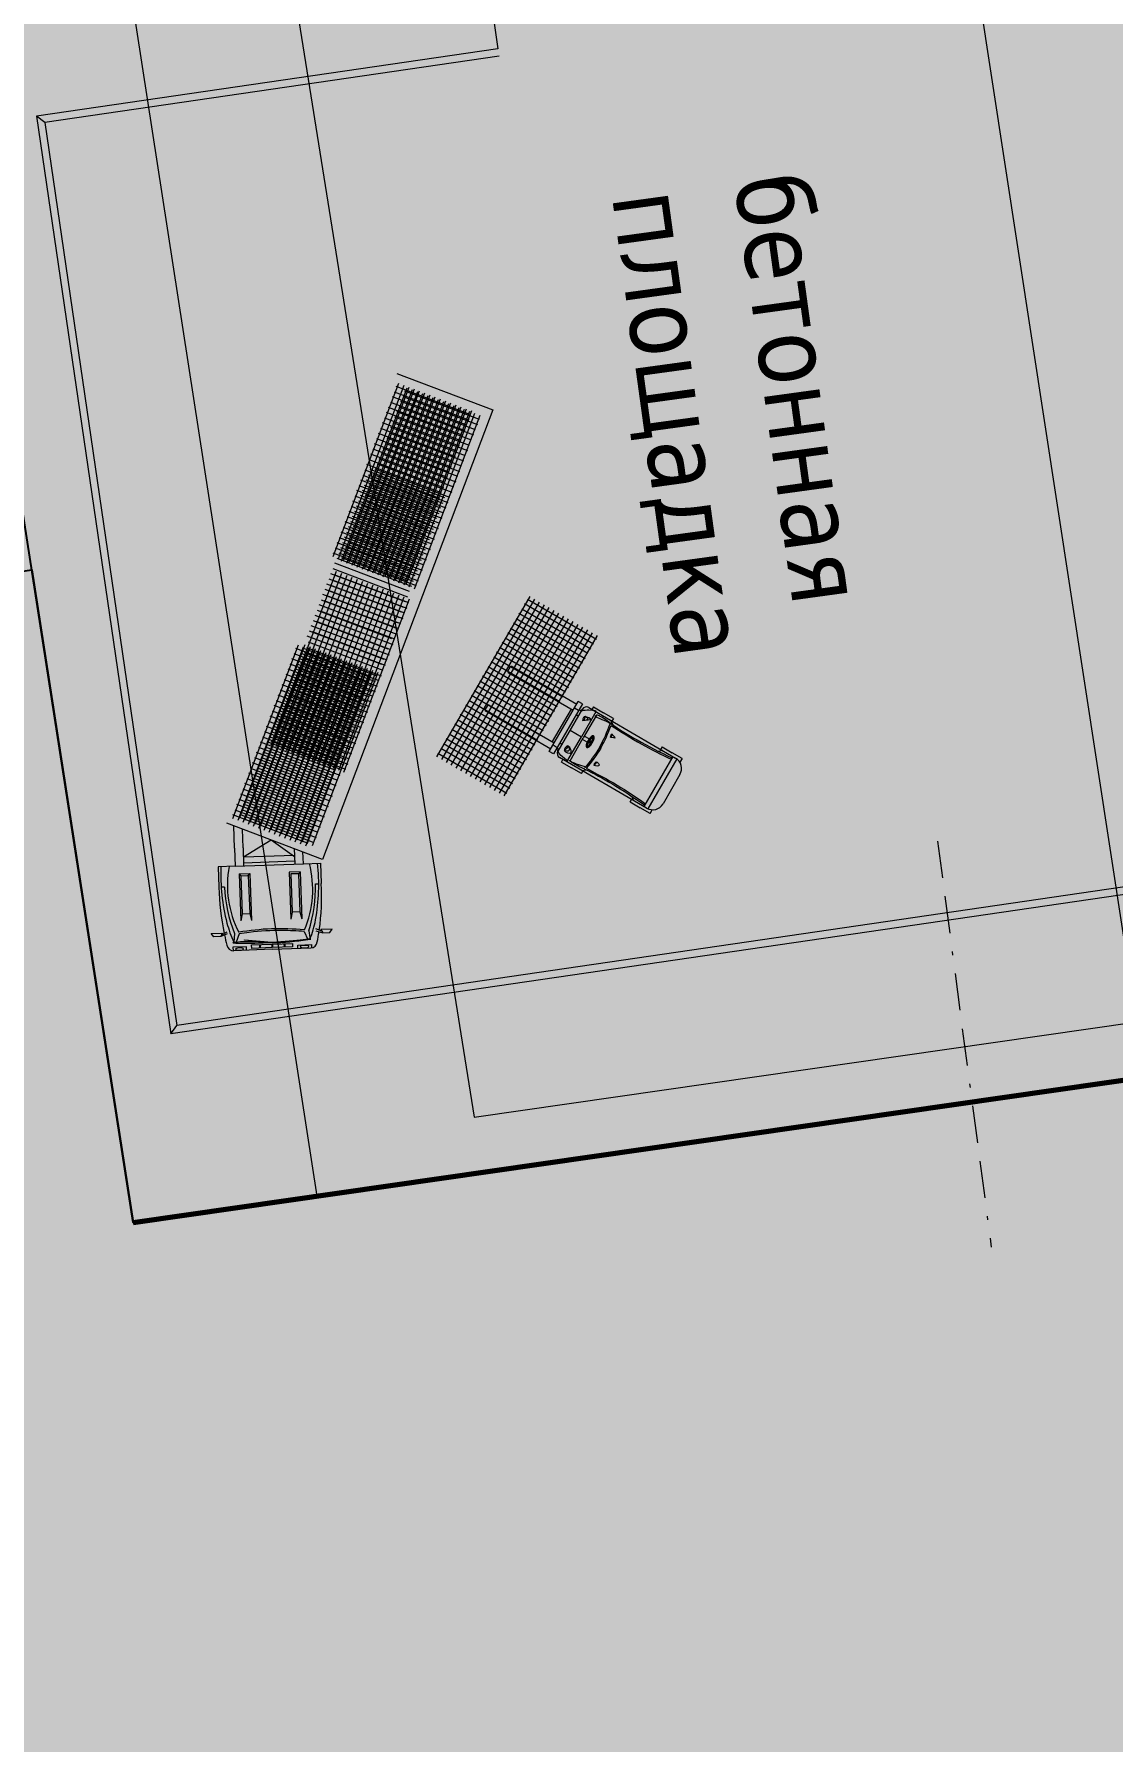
# Model space of a CAD drawing. Header units: metres. Extents: x 2 to 659295185, y -28 to 1124222152.
# Drawn here: x 656972.28 to 657001.36, y 1124534.75 to 1124580.78 of the extents above; entities that cross this region are included whole.
import ezdxf

# ---------------------------------------------------------------- set-up
doc = ezdxf.new("R2010")
doc.units = ezdxf.units.M
doc.header["$MEASUREMENT"] = 0
doc.linetypes.add('BORDERX2', pattern=[3.5, 1, -0.5, 1, -0.5, 0, -0.5])
doc.layers.add('area verde', color=76, linetype='CONTINUOUS', lineweight=13)
doc.layers.add('ZONIFICACION', color=7, linetype='CONTINUOUS', lineweight=30)
doc.layers.add('Fabrica malla electrosoldada', color=7, linetype='CONTINUOUS', lineweight=15, true_color=0x7fc867)
doc.layers.add('Parcelas', color=140, linetype='CONTINUOUS')
doc.styles.get("Standard").update_dxf_attribs({"font": 'tahoma.ttf'})
doc.linetypes.add('FENCELINE2', pattern='A,0.25,-0.1,[132,ltypeshp.shx,S=0.1,R=0,X=-0.1,Y=0],-0.1,1', length=1.45)

# ---------------------------------------------------------------- blocks, each defined once
blk = doc.blocks.new('etge')
at = {"layer": 'Fabrica malla electrosoldada', "lineweight": 13}
h = blk.add_hatch(color=0, dxfattribs=at)
h.paths.add_polyline_path([(147.327, 32.332), (147.278, 32.27), (146.79, 32.658), (146.839, 32.719), (147.083, 32.526)])
h.paths.add_polyline_path([(148.831, 31.036), (148.466, 31.327), (148.515, 31.388), (148.759, 31.194), (149.003, 31), (148.929, 30.908, 0.126155)])
h.paths.add_polyline_path([(147.447, 30.044), (147.495, 30.105), (147.861, 29.815, 0.126155), (148.008, 29.749), (147.935, 29.656), (147.691, 29.85)])
h.paths.add_polyline_path([(146.308, 31.049), (146.259, 30.988), (146.015, 31.182), (145.771, 31.375), (145.82, 31.437)])
h = blk.add_hatch(color=51, dxfattribs=at)
edge = h.paths.add_edge_path()
edge.add_ellipse((146.617, 31.805), major_axis=(-0.113, -0.142), ratio=0.362318, start_angle=-73.0917, end_angle=253.64)
edge.add_line((146.6, 31.885), (146.482, 31.978))
edge.add_line((146.482, 31.978), (146.877, 32.477))
edge.add_spline(control_points=[(146.877, 32.477), (146.945, 32.424), (147.061, 32.333), (147.166, 32.229), (147.209, 32.186)], knot_values=[0, 0, 0, 0, 0.197592, 0.339546, 0.339546, 0.339546, 0.339546], degree=3, periodic=0)
edge.add_spline(control_points=[(147.209, 32.186), (147.111, 32.013), (146.99, 31.806), (146.845, 31.619)], knot_values=[0.602238, 0.602238, 0.602238, 0.602238, 1.152244, 1.152244, 1.152244, 1.152244], degree=3, periodic=0)
edge.add_spline(control_points=[(146.845, 31.619), (146.695, 31.434), (146.521, 31.27), (146.374, 31.135)], knot_values=[0.602238, 0.602238, 0.602238, 0.602238, 1.152244, 1.152244, 1.152244, 1.152244], degree=3, periodic=0)
edge.add_spline(control_points=[(146.374, 31.135), (146.322, 31.168), (146.197, 31.246), (146.083, 31.339), (146.016, 31.393)], knot_values=[0, 0, 0, 0, 0.141954, 0.339546, 0.339546, 0.339546, 0.339546], degree=3, periodic=0)
edge.add_line((146.016, 31.393), (146.417, 31.897))
edge.add_line((146.417, 31.897), (146.535, 31.803))
edge = h.paths.add_edge_path()
edge.add_spline(control_points=[(148.403, 31.282), (148.223, 31.408), (148.046, 31.536), (147.678, 31.821), (147.487, 31.978), (147.284, 32.169)], knot_values=[0.051322, 0.051322, 0.051322, 0.051322, 0.558744, 0.558744, 1.128963, 1.128963, 1.128963, 1.128963], degree=3, periodic=0)
edge.add_line((147.284, 32.169), (147.253, 32.291))
edge.add_line((147.253, 32.291), (148.51, 31.291))
edge.add_line((148.51, 31.291), (148.403, 31.282))
edge = h.paths.add_edge_path()
edge.add_spline(control_points=[(146.408, 31.066), (146.64, 30.912), (146.836, 30.761), (147.196, 30.467), (147.361, 30.323), (147.525, 30.177)], knot_values=[0.051322, 0.051322, 0.051322, 0.051322, 0.621541, 0.621541, 1.128963, 1.128963, 1.128963, 1.128963], degree=3, periodic=0)
edge.add_line((147.525, 30.177), (147.54, 30.07))
edge.add_line((147.54, 30.07), (146.282, 31.069))
edge.add_line((146.282, 31.069), (146.408, 31.066))
h = blk.add_hatch(color=0, dxfattribs=at)
edge = h.paths.add_edge_path()
edge.add_ellipse((146.617, 31.805), major_axis=(-0.113, -0.142), ratio=0.362318, start_angle=0, end_angle=360, ccw=False)
edge = h.paths.add_edge_path(flags=16)
edge.add_ellipse((146.617, 31.801), major_axis=(-0.0794, -0.1), ratio=0.278336, start_angle=0, end_angle=360, ccw=False)
at = {"layer": 'Fabrica malla electrosoldada', "color": 7, "lineweight": 13}
for p, q in [((142.468, 32.001, -408.451), (145.578, 35.915, -408.451)), ((142.585, 31.907, -408.451), (145.695, 35.822, -408.451)), ((142.702, 31.814, -408.451), (145.813, 35.729, -408.451)), ((142.82, 31.721, -408.451), (145.93, 35.635, -408.451)), ((142.937, 31.627, -408.451), (146.048, 35.542, -408.451)), ((143.055, 31.534, -408.451), (146.165, 35.449, -408.451)), ((146.9, 34.163, -408.451), (145.216, 35.5, -408.451)), ((145.31, 35.618, -408.451), (146.993, 34.28, -408.451)), ((147.086, 34.398, -408.451), (145.403, 35.735, -408.451)), ((145.496, 35.853, -408.451), (147.18, 34.515, -408.451)), ((143.172, 31.441, -408.451), (146.283, 35.356, -408.451)), ((143.29, 31.347, -408.451), (146.4, 35.262, -408.451)), ((143.407, 31.254, -408.451), (146.518, 35.169, -408.451)), ((143.524, 31.161, -408.451), (146.635, 35.076, -408.451)), ((146.526, 33.693, -408.451), (144.843, 35.031, -408.451)), ((144.936, 35.148, -408.451), (146.62, 33.81, -408.451)), ((146.713, 33.928, -408.451), (145.03, 35.265, -408.451)), ((145.123, 35.383, -408.451), (146.806, 34.045, -408.451)), ((143.642, 31.068, -408.451), (146.752, 34.982, -408.451)), ((143.759, 30.974, -408.451), (146.87, 34.889, -408.451)), ((143.877, 30.881, -408.451), (146.987, 34.796, -408.451)), ((143.994, 30.788, -408.451), (147.105, 34.702, -408.451)), ((144.112, 30.694, -408.451), (147.222, 34.609, -408.451)), ((146.153, 33.223, -408.451), (144.47, 34.561, -408.451)), ((144.563, 34.678, -408.451), (146.246, 33.341, -408.451)), ((146.34, 33.458, -408.451), (144.656, 34.796, -408.451)), ((144.75, 34.913, -408.451), (146.433, 33.576, -408.451)), ((145.78, 32.754, -408.451), (144.096, 34.091, -408.451)), ((144.19, 34.208, -408.451), (145.873, 32.871, -408.451)), ((145.966, 32.988, -408.451), (144.283, 34.326, -408.451)), ((144.376, 34.443, -408.451), (146.06, 33.106, -408.451)), ((143.723, 33.621, -408.451), (145.407, 32.284, -408.451)), ((145.5, 32.401, -408.451), (143.817, 33.739, -408.451)), ((143.91, 33.856, -408.451), (145.593, 32.519, -408.451)), ((145.687, 32.636, -408.451), (144.003, 33.974, -408.451)), ((143.35, 33.152, -408.451), (145.033, 31.814, -408.451)), ((145.127, 31.931, -408.451), (143.443, 33.269, -408.451)), ((143.537, 33.386, -408.451), (145.22, 32.049, -408.451)), ((145.313, 32.166, -408.451), (143.63, 33.504, -408.451)), ((144.753, 31.462, -408.451), (143.07, 32.799, -408.451)), ((143.163, 32.917, -408.451), (144.847, 31.579, -408.451)), ((144.94, 31.697, -408.451), (143.257, 33.034, -408.451)), ((142.697, 32.329, -408.451), (144.38, 30.992, -408.451)), ((144.473, 31.109, -408.451), (142.79, 32.447, -408.451)), ((142.883, 32.564, -408.451), (144.567, 31.227, -408.451)), ((142.977, 32.682, -408.451), (144.66, 31.344, -408.451)), ((142.51, 32.095, -408.451), (144.193, 30.757, -408.451)), ((144.287, 30.874, -408.451), (142.603, 32.212, -408.451))]:
    blk.add_line(p, q, dxfattribs=at)
at = {"layer": 'Fabrica malla electrosoldada', "color": 0, "lineweight": 13}
for p, q in [((144.695, 34.007, -408.451), (144.776, 34.109, -408.451)), ((144.831, 34.115, -408.451), (146.407, 32.863, -408.451)), ((144.699, 33.971, -408.451), (146.286, 32.71, -408.451)), ((143.943, 33.061, -408.451), (144.032, 33.173, -408.451)), ((144.069, 33.177, -408.451), (145.655, 31.916, -408.451)), ((145.534, 31.764, -408.451), (143.947, 33.024, -408.451)), ((145.485, 31.703, -408.451), (146.456, 32.924, -408.451)), ((146.557, 32.843, -408.451), (145.587, 31.622, -408.451)), ((146.234, 32.752, -408.451), (145.603, 31.958, -408.451)), ((146.527, 32.701, -408.451), (145.719, 31.683, -408.451)), ((146.428, 32.68, -408.451), (146.326, 32.761, -408.451)), ((146.447, 32.704, -408.451), (146.498, 32.664, -408.451)), ((146.557, 32.843, -408.451), (146.456, 32.924, -408.451)), ((146.71, 32.722, -408.451), (148.831, 31.036, -408.451)), ((146.839, 32.719, -408.451), (146.79, 32.658, -408.451)), ((146.839, 32.719, -408.451), (147.083, 32.526, -408.451)), ((146.398, 32.538, -408.451), (146.347, 32.578, -408.451)), ((146.887, 32.581, -408.451), (146.402, 31.97, -408.451)), ((146.889, 32.491, -408.451), (146.447, 31.935, -408.451)), ((147.327, 32.332, -408.451), (147.083, 32.526, -408.451)), ((147.253, 32.291, -408.451), (147.284, 32.169, -408.451)), ((147.327, 32.332, -408.451), (147.278, 32.27, -408.451)), ((145.615, 31.865, -408.451), (145.716, 31.784, -408.451)), ((145.848, 31.846, -408.451), (145.797, 31.886, -408.451)), ((145.917, 31.36, -408.451), (146.402, 31.97, -408.451)), ((146.005, 31.378, -408.451), (146.447, 31.935, -408.451)), ((146.123, 32.192, -408.451), (146.402, 31.97, -408.451)), ((146.535, 31.803, -408.451), (146.417, 31.897, -408.451)), ((146.6, 31.885, -408.451), (146.482, 31.978, -408.451)), ((146.609, 31.798, -408.451), (146.583, 31.716, -408.451)), ((146.609, 31.798, -408.451), (146.585, 31.818, -408.451)), ((146.618, 31.808, -408.451), (146.593, 31.828, -408.451)), ((146.622, 31.795, -408.451), (146.601, 31.732, -408.451)), ((146.618, 31.808, -408.451), (146.678, 31.827, -408.451)), ((146.622, 31.795, -408.451), (146.667, 31.81, -408.451)), ((145.587, 31.622, -408.451), (145.485, 31.703, -408.451)), ((145.75, 31.722, -408.451), (145.699, 31.763, -408.451)), ((147.861, 29.815, -408.451), (145.74, 31.5, -408.451)), ((145.771, 31.375, -408.451), (145.82, 31.437, -408.451)), ((145.771, 31.375, -408.451), (146.015, 31.182, -408.451)), ((148.515, 31.388, -408.451), (148.466, 31.327, -408.451)), ((148.515, 31.388, -408.451), (148.759, 31.194, -408.451)), ((146.259, 30.988, -408.451), (146.015, 31.182, -408.451)), ((146.259, 30.988, -408.451), (146.308, 31.049, -408.451)), ((146.282, 31.069, -408.451), (146.408, 31.066, -408.451)), ((148.762, 31.091, -408.451), (147.792, 29.87, -408.451)), ((148.862, 31.012, -408.451), (147.891, 29.791, -408.451)), ((148.51, 31.291, -408.451), (148.403, 31.282, -408.451)), ((149.003, 31, -408.451), (148.759, 31.194, -408.451)), ((149.003, 31, -408.451), (148.929, 30.908, -408.451)), ((148.884, 30.58, -408.451), (148.318, 29.867, -408.451)), ((147.447, 30.044, -408.451), (147.495, 30.105, -408.451)), ((147.447, 30.044, -408.451), (147.691, 29.85, -408.451)), ((147.54, 30.07, -408.451), (147.525, 30.177, -408.451)), ((147.935, 29.656, -408.451), (147.691, 29.85, -408.451)), ((147.935, 29.656, -408.451), (148.008, 29.749, -408.451))]:
    blk.add_line(p, q, dxfattribs=at)
for centre, radius, start, end in [((144.807, 34.085, -408.451), 0.039, 51.5307, 141.5307), ((144.716, 33.991, -408.451), 0.026, 141.5307, 231.5307), ((144.052, 33.156, -408.451), 0.026, 51.5307, 141.5307), ((143.963, 33.044, -408.451), 0.026, 141.5307, 231.5307), ((146.629, 32.62, -408.451), 0.13, 51.5307, 141.5307), ((145.821, 31.602, -408.451), 0.13, 141.5307, 231.5307), ((148.629, 30.782, -408.451), 0.325, 321.5307, 51.5307), ((148.063, 30.069, -408.451), 0.325, 231.5307, 321.5307)]:
    blk.add_arc(centre, radius, start, end, dxfattribs=at)
at = {"layer": 'Fabrica malla electrosoldada', "color": 0, "lineweight": 13, "extrusion": (0, 0, -1)}
for centre, major_axis, ratio in [((146.617, 31.805, -408.451), (-0.113, -0.142), 0.362318), ((146.617, 31.801, -408.451), (-0.0794, -0.1), 0.278336)]:
    blk.add_ellipse(centre, major_axis=major_axis, ratio=ratio, dxfattribs=at)
at = {"layer": 'Fabrica malla electrosoldada', "color": 0, "lineweight": 13, "start_tangent": (1, 0), "end_tangent": (1, 0)}
for points in [[(146.887, 32.581, -408.451), (146.707, 32.649, -408.451), (146.492, 32.657, -408.451)], [(146.499, 32.404, -408.451), (146.646, 32.437, -408.451), (146.588, 32.506, -408.451)], [(146.499, 32.404, -408.451), (146.53, 32.471, -408.451), (146.588, 32.506, -408.451)], [(146.499, 32.404, -408.451), (146.714, 32.419, -408.451), (146.588, 32.506, -408.451)], [(146.499, 32.404, -408.451), (146.561, 32.444, -408.451), (146.588, 32.506, -408.451)], [(147.209, 32.186, -408.451), (147.076, 32.314, -408.451), (146.877, 32.477, -408.451)], [(145.988, 31.788, -408.451), (146.027, 31.571, -408.451), (145.908, 31.679, -408.451)], [(145.988, 31.788, -408.451), (145.988, 31.638, -408.451), (145.908, 31.679, -408.451)], [(145.988, 31.788, -408.451), (145.929, 31.743, -408.451), (145.908, 31.679, -408.451)], [(145.988, 31.788, -408.451), (145.962, 31.718, -408.451), (145.908, 31.679, -408.451)], [(147.176, 31.852, -408.451), (147.198, 31.901, -408.451), (147.24, 31.926, -408.451)], [(147.176, 31.852, -408.451), (147.3, 31.815, -408.451), (147.24, 31.926, -408.451)], [(147.176, 31.852, -408.451), (147.221, 31.881, -408.451), (147.24, 31.926, -408.451)], [(145.917, 31.36, -408.451), (145.81, 31.52, -408.451), (145.754, 31.727, -408.451)], [(146.374, 31.135, -408.451), (146.22, 31.236, -408.451), (146.016, 31.393, -408.451)], [(146.693, 31.244, -408.451), (146.756, 31.131, -408.451), (146.634, 31.164, -408.451)], [(146.693, 31.244, -408.451), (146.65, 31.21, -408.451), (146.634, 31.164, -408.451)], [(146.693, 31.244, -408.451), (146.674, 31.193, -408.451), (146.634, 31.164, -408.451)]]:
    blk.add_spline(points, degree=3, dxfattribs=at)
at = {"layer": 'Fabrica malla electrosoldada', "color": 0, "lineweight": 13}
for points, knots in [([(147.244, 32.206, -408.451), (147.163, 32.288, -408.451), (147.076, 32.369, -408.451), (146.957, 32.464, -408.451), (146.929, 32.486, -408.451), (146.889, 32.491, -408.451)], [0, 0, 0, 0, 0.2673916, 0.2673916, 0.3480385, 0.3480385, 0.3480385, 0.3480385]), ([(147.229, 32.221, -408.451), (147.452, 32.006, -408.451), (147.66, 31.835, -408.451), (148.15, 31.456, -408.451), (148.44, 31.255, -408.451), (148.73, 31.055, -408.451)], [0, 0, 0, 0, 0.621541, 0.621541, 1.435423, 1.435423, 1.435423, 1.435423]), ([(147.238, 32.158, -408.451), (147.478, 31.95, -408.451), (147.946, 31.543, -408.451), (148.458, 31.193, -408.451), (148.708, 31.023, -408.451)], [0.011128, 0.011128, 0.011128, 0.011128, 0.743402, 1.440887, 1.440887, 1.440887, 1.440887]), ([(146.363, 31.096, -408.451), (146.265, 31.158, -408.451), (146.166, 31.224, -408.451), (146.046, 31.318, -408.451), (146.019, 31.34, -408.451), (146.005, 31.378, -408.451)], [0, 0, 0, 0, 0.2673916, 0.2673916, 0.3480385, 0.3480385, 0.3480385, 0.3480385]), ([(146.345, 31.108, -408.451), (146.605, 30.939, -408.451), (146.818, 30.775, -408.451), (147.299, 30.383, -408.451), (147.559, 30.147, -408.451), (147.82, 29.909, -408.451)], [0, 0, 0, 0, 0.621541, 0.621541, 1.435423, 1.435423, 1.435423, 1.435423]), ([(146.408, 31.113, -408.451), (146.665, 30.927, -408.451), (147.167, 30.563, -408.451), (147.624, 30.143, -408.451), (147.846, 29.938, -408.451)], [0.011128, 0.011128, 0.011128, 0.011128, 0.743402, 1.440887, 1.440887, 1.440887, 1.440887])]:
    blk.add_open_spline(points, degree=3, knots=knots, dxfattribs=at)
for points in [[(146.845, 31.619, -408.451), (146.99, 31.806, -408.451), (147.111, 32.013, -408.451), (147.209, 32.186, -408.451)], [(146.875, 31.595, -408.451), (147.011, 31.772, -408.451), (147.127, 31.964, -408.451), (147.238, 32.158, -408.451)], [(146.845, 31.619, -408.451), (146.695, 31.434, -408.451), (146.521, 31.27, -408.451), (146.374, 31.135, -408.451)], [(146.875, 31.595, -408.451), (146.733, 31.422, -408.451), (146.572, 31.265, -408.451), (146.408, 31.113, -408.451)]]:
    blk.add_open_spline(points, degree=3, dxfattribs=at)
blk = doc.blocks.new('hgfhtytr')
at = {"layer": 'Fabrica malla electrosoldada', "lineweight": 13}
h = blk.add_hatch(color=256, dxfattribs=at)
h.paths.add_polyline_path([(136.22, 28.385, -0.046035), (136.207, 29.366), (136.294, 29.356, 0.082561), (136.383, 28.079), (136.327, 27.851, -0.037076)])
edge = h.paths.add_edge_path()
edge.add_spline(control_points=[(138.312, 27.631), (137.989, 27.643), (137.344, 27.668), (136.709, 27.784), (136.391, 27.842)], knot_values=[0, 0, 0, 0, 1.05119, 2.10238, 2.10238, 2.10238, 2.10238], degree=3, periodic=0)
edge.add_line((136.391, 27.842), (136.504, 28.05))
edge.add_spline(control_points=[(136.504, 28.05), (136.593, 28.05), (136.686, 28.049), (137.077, 28.041), (137.373, 28.019), (137.861, 27.941), (138.056, 27.901), (138.247, 27.859)], knot_values=[0.338485, 0.338485, 0.338485, 0.338485, 0.641418, 0.641418, 1.619139, 1.619139, 2.269196, 2.269196, 2.269196, 2.269196], degree=3, periodic=0)
edge.add_line((138.247, 27.859), (138.312, 27.631))
h.paths.add_polyline_path([(138.736, 29.088), (138.823, 29.076, -0.045907), (138.597, 28.124, -0.037076), (138.377, 27.626), (138.372, 27.86, 0.082615)])
h = blk.add_hatch(color=256, dxfattribs=at)
edge = h.paths.add_edge_path()
edge.add_ellipse((136.453, 27.643), major_axis=(0.109, -0.012), ratio=0.270835, start_angle=0, end_angle=360, ccw=False)
edge = h.paths.add_edge_path()
edge.add_ellipse((138.198, 27.454), major_axis=(0.119, -0.013), ratio=0.278096, start_angle=0, end_angle=360, ccw=False)
for points in [[(136.622, 27.86), (136.623, 27.867), (137.347, 27.695), (137.346, 27.691)], [(136.943, 27.827), (136.944, 27.835), (137.667, 27.662), (137.666, 27.658)]]:
    blk.add_hatch(color=250, dxfattribs=at).paths.add_polyline_path(points)
at = {"layer": 'Fabrica malla electrosoldada', "color": 0, "lineweight": 13}
for p, q in [((142.897, 42.382, -408.451), (145.31, 41.042, -408.451)), ((145.31, 41.042, -408.451), (139.02, 29.711, -408.451)), ((139.02, 29.711, -408.451), (136.607, 31.05, -408.451)), ((136.714, 30.352, -408.451), (136.661, 29.871, -408.451)), ((136.942, 30.326, -408.451), (136.889, 29.846, -408.451)), ((136.899, 29.93, -408.451), (138.27, 29.779, -408.451)), ((136.916, 30.086, -408.451), (138.288, 29.935, -408.451)), ((138.306, 30.107, -408.451), (138.261, 29.695, -408.451)), ((138.49, 29.67, -408.451), (138.525, 29.986, -408.451)), ((136.204, 29.922, -408.451), (136.143, 29.373, -408.451)), ((136.661, 29.871, -408.451), (136.204, 29.922, -408.451)), ((136.734, 29.647, -408.451), (136.595, 28.388, -408.451)), ((136.661, 29.871, -408.451), (138.49, 29.67, -408.451)), ((136.773, 29.593, -408.451), (136.661, 28.572, -408.451)), ((136.734, 29.647, -408.451), (137.021, 29.615, -408.451)), ((136.734, 29.647, -408.451), (136.773, 29.593, -408.451)), ((136.773, 29.593, -408.451), (136.976, 29.57, -408.451)), ((136.976, 29.57, -408.451), (136.864, 28.55, -408.451)), ((137.021, 29.615, -408.451), (136.883, 28.356, -408.451)), ((136.976, 29.57, -408.451), (137.021, 29.615, -408.451)), ((138.082, 29.498, -408.451), (137.944, 28.24, -408.451)), ((138.37, 29.467, -408.451), (138.082, 29.498, -408.451)), ((138.37, 29.467, -408.451), (138.231, 28.208, -408.451)), ((138.37, 29.467, -408.451), (138.32, 29.423, -408.451)), ((138.49, 29.67, -408.451), (138.947, 29.62, -408.451)), ((138.947, 29.62, -408.451), (138.887, 29.071, -408.451)), ((136.294, 29.356, -408.451), (136.207, 29.366, -408.451)), ((138.117, 29.445, -408.451), (138.004, 28.424, -408.451)), ((138.32, 29.423, -408.451), (138.117, 29.445, -408.451)), ((138.32, 29.423, -408.451), (138.207, 28.402, -408.451)), ((138.736, 29.088, -408.451), (138.823, 29.076, -408.451)), ((136.661, 28.572, -408.451), (136.595, 28.388, -408.451)), ((136.661, 28.572, -408.451), (136.864, 28.55, -408.451)), ((136.864, 28.55, -408.451), (136.883, 28.356, -408.451)), ((135.816, 28.071, -408.451), (135.757, 28.169, -408.451)), ((135.757, 28.169, -408.451), (136.058, 28.136, -408.451)), ((136.058, 28.136, -408.451), (136.002, 28.051, -408.451)), ((136.188, 28.096, -408.451), (136.002, 28.051, -408.451)), ((136.03, 28.093, -408.451), (136.193, 28.146, -408.451)), ((138.004, 28.424, -408.451), (137.944, 28.24, -408.451)), ((138.207, 28.402, -408.451), (138.004, 28.424, -408.451)), ((138.207, 28.402, -408.451), (138.231, 28.208, -408.451)), ((136.002, 28.051, -408.451), (135.816, 28.071, -408.451)), ((136.285, 27.715, -408.451), (136.275, 27.623, -408.451)), ((136.651, 27.674, -408.451), (136.285, 27.715, -408.451)), ((137.326, 27.508, -408.451), (136.295, 27.621, -408.451)), ((136.383, 28.079, -408.451), (136.327, 27.851, -408.451)), ((136.327, 27.851, -408.451), (136.391, 27.842, -408.451)), ((136.504, 28.05, -408.451), (136.391, 27.842, -408.451)), ((136.622, 27.86, -408.451), (136.623, 27.867, -408.451)), ((137.346, 27.69, -408.451), (136.622, 27.86, -408.451)), ((136.623, 27.867, -408.451), (137.347, 27.695, -408.451)), ((136.64, 27.583, -408.451), (136.651, 27.674, -408.451)), ((136.783, 27.614, -408.451), (136.793, 27.705, -408.451)), ((136.793, 27.705, -408.451), (137.89, 27.584, -408.451)), ((137.003, 27.682, -408.451), (136.993, 27.59, -408.451)), ((137.021, 27.68, -408.451), (137.011, 27.588, -408.451)), ((137.332, 27.646, -408.451), (137.321, 27.554, -408.451)), ((137.35, 27.644, -408.451), (137.34, 27.552, -408.451)), ((137.347, 27.695, -408.451), (137.346, 27.691, -408.451)), ((138.247, 27.859, -408.451), (138.312, 27.631, -408.451)), ((138.357, 27.625, -408.451), (138.312, 27.631, -408.451)), ((138.377, 27.626, -408.451), (138.312, 27.631, -408.451)), ((138.372, 27.86, -408.451), (138.377, 27.626, -408.451)), ((138.565, 27.834, -408.451), (138.737, 27.75, -408.451)), ((138.719, 27.798, -408.451), (138.571, 27.885, -408.451)), ((139.002, 27.812, -408.451), (138.701, 27.846, -408.451)), ((138.701, 27.846, -408.451), (138.737, 27.75, -408.451)), ((138.737, 27.75, -408.451), (138.923, 27.729, -408.451)), ((138.923, 27.729, -408.451), (139.002, 27.812, -408.451)), ((137.331, 27.553, -408.451), (136.783, 27.614, -408.451)), ((137.326, 27.508, -408.451), (138.358, 27.394, -408.451)), ((137.88, 27.493, -408.451), (137.331, 27.553, -408.451)), ((137.661, 27.609, -408.451), (137.651, 27.518, -408.451)), ((137.68, 27.607, -408.451), (137.67, 27.516, -408.451)), ((137.89, 27.584, -408.451), (137.88, 27.493, -408.451)), ((138.012, 27.432, -408.451), (138.022, 27.524, -408.451)), ((138.022, 27.524, -408.451), (138.388, 27.483, -408.451)), ((138.388, 27.483, -408.451), (138.378, 27.392, -408.451))]:
    blk.add_line(p, q, dxfattribs=at)
at = {"layer": 'Fabrica malla electrosoldada', "color": 7, "lineweight": 13}
for p, q in [((142.9, 42.111, -408.451), (140.474, 37.739, -408.451)), ((143.032, 42.038, -408.451), (140.605, 37.666, -408.451)), ((143.108, 41.955, -408.451), (140.681, 37.583, -408.451)), ((143.163, 41.965, -408.451), (140.736, 37.594, -408.451)), ((143.294, 41.892, -408.451), (140.867, 37.521, -408.451)), ((142.757, 41.904, -408.451), (144.637, 40.861, -408.451)), ((144.71, 40.992, -408.451), (142.83, 42.035, -408.451)), ((143.239, 41.882, -408.451), (140.812, 37.511, -408.451)), ((143.37, 41.809, -408.451), (140.943, 37.438, -408.451)), ((143.425, 41.82, -408.451), (140.998, 37.448, -408.451)), ((143.501, 41.736, -408.451), (141.075, 37.365, -408.451)), ((143.556, 41.747, -408.451), (141.129, 37.375, -408.451)), ((143.633, 41.664, -408.451), (141.206, 37.292, -408.451)), ((143.687, 41.674, -408.451), (141.26, 37.302, -408.451)), ((143.764, 41.591, -408.451), (141.337, 37.219, -408.451)), ((143.818, 41.601, -408.451), (141.392, 37.23, -408.451)), ((143.895, 41.518, -408.451), (141.468, 37.146, -408.451)), ((143.95, 41.528, -408.451), (141.523, 37.157, -408.451)), ((144.026, 41.445, -408.451), (141.599, 37.074, -408.451)), ((144.081, 41.455, -408.451), (141.654, 37.084, -408.451)), ((144.419, 40.467, -408.451), (142.539, 41.511, -408.451)), ((142.612, 41.642, -408.451), (144.491, 40.598, -408.451)), ((144.564, 40.73, -408.451), (142.684, 41.773, -408.451)), ((142.819, 41.486, -408.451), (144.699, 40.443, -408.451)), ((144.772, 40.574, -408.451), (142.892, 41.617, -408.451)), ((142.965, 41.748, -408.451), (144.845, 40.705, -408.451)), ((144.917, 40.836, -408.451), (143.038, 41.88, -408.451)), ((144.157, 41.372, -408.451), (141.73, 37.001, -408.451)), ((144.212, 41.383, -408.451), (141.785, 37.011, -408.451)), ((144.288, 41.3, -408.451), (141.861, 36.928, -408.451)), ((144.343, 41.31, -408.451), (141.916, 36.938, -408.451)), ((144.419, 41.227, -408.451), (141.993, 36.855, -408.451)), ((144.474, 41.237, -408.451), (142.047, 36.865, -408.451)), ((144.551, 41.154, -408.451), (142.124, 36.782, -408.451)), ((144.605, 41.164, -408.451), (142.179, 36.793, -408.451)), ((142.248, 40.986, -408.451), (144.127, 39.943, -408.451)), ((144.682, 41.081, -408.451), (142.255, 36.71, -408.451)), ((144.736, 41.091, -408.451), (142.31, 36.72, -408.451)), ((144.2, 40.074, -408.451), (142.32, 41.117, -408.451)), ((144.813, 41.008, -408.451), (142.386, 36.637, -408.451)), ((142.393, 41.249, -408.451), (144.273, 40.205, -408.451)), ((144.346, 40.336, -408.451), (142.466, 41.38, -408.451)), ((142.601, 41.093, -408.451), (144.481, 40.049, -408.451)), ((144.553, 40.18, -408.451), (142.674, 41.224, -408.451)), ((144.626, 40.311, -408.451), (142.746, 41.355, -408.451)), ((143.909, 39.549, -408.451), (142.029, 40.593, -408.451)), ((142.102, 40.724, -408.451), (143.982, 39.68, -408.451)), ((144.055, 39.812, -408.451), (142.175, 40.855, -408.451)), ((142.31, 40.568, -408.451), (144.189, 39.525, -408.451)), ((144.262, 39.656, -408.451), (142.382, 40.699, -408.451)), ((142.455, 40.83, -408.451), (144.335, 39.787, -408.451)), ((144.944, 40.936, -408.451), (142.517, 36.564, -408.451)), ((144.408, 39.918, -408.451), (142.528, 40.962, -408.451)), ((143.618, 39.025, -408.451), (141.738, 40.068, -408.451)), ((141.811, 40.199, -408.451), (143.691, 39.156, -408.451)), ((143.763, 39.287, -408.451), (141.884, 40.331, -408.451)), ((141.956, 40.462, -408.451), (143.836, 39.418, -408.451)), ((143.971, 39.131, -408.451), (142.091, 40.175, -408.451)), ((142.164, 40.306, -408.451), (144.044, 39.262, -408.451)), ((144.116, 39.393, -408.451), (142.237, 40.437, -408.451)), ((143.399, 38.631, -408.451), (141.52, 39.675, -408.451)), ((141.592, 39.806, -408.451), (143.472, 38.762, -408.451)), ((143.544, 38.616, -408.451), (141.664, 39.659, -408.451)), ((141.665, 39.937, -408.451), (143.545, 38.894, -408.451)), ((141.737, 39.79, -408.451), (143.617, 38.747, -408.451)), ((141.8, 39.65, -408.451), (143.68, 38.607, -408.451)), ((143.69, 38.878, -408.451), (141.81, 39.922, -408.451)), ((141.873, 39.781, -408.451), (143.752, 38.738, -408.451)), ((143.825, 38.869, -408.451), (141.946, 39.912, -408.451)), ((142.018, 40.044, -408.451), (143.898, 39, -408.451)), ((143.108, 38.107, -408.451), (141.228, 39.15, -408.451)), ((141.301, 39.281, -408.451), (143.181, 38.238, -408.451)), ((141.373, 39.135, -408.451), (143.253, 38.091, -408.451)), ((143.254, 38.369, -408.451), (141.374, 39.412, -408.451)), ((143.326, 38.222, -408.451), (141.446, 39.266, -408.451)), ((141.447, 39.544, -408.451), (143.326, 38.5, -408.451)), ((143.399, 38.353, -408.451), (141.519, 39.397, -408.451)), ((143.461, 38.213, -408.451), (141.581, 39.257, -408.451)), ((141.592, 39.528, -408.451), (143.471, 38.485, -408.451)), ((141.654, 39.388, -408.451), (143.534, 38.344, -408.451)), ((143.607, 38.475, -408.451), (141.727, 39.519, -408.451)), ((141.01, 38.757, -408.451), (142.89, 37.713, -408.451)), ((142.962, 37.844, -408.451), (141.083, 38.888, -408.451)), ((141.155, 39.019, -408.451), (143.035, 37.976, -408.451)), ((143.035, 37.698, -408.451), (141.155, 38.741, -408.451)), ((141.228, 38.872, -408.451), (143.107, 37.829, -408.451)), ((143.17, 37.689, -408.451), (141.29, 38.732, -408.451)), ((143.18, 37.96, -408.451), (141.3, 39.004, -408.451)), ((141.363, 38.863, -408.451), (143.243, 37.82, -408.451)), ((143.316, 37.951, -408.451), (141.436, 38.994, -408.451)), ((141.509, 39.126, -408.451), (143.388, 38.082, -408.451)), ((140.719, 38.232, -408.451), (142.598, 37.189, -408.451)), ((142.671, 37.32, -408.451), (140.791, 38.363, -408.451)), ((140.864, 38.494, -408.451), (142.744, 37.451, -408.451)), ((142.743, 37.173, -408.451), (140.864, 38.217, -408.451)), ((140.936, 38.348, -408.451), (142.816, 37.304, -408.451)), ((142.817, 37.582, -408.451), (140.937, 38.626, -408.451)), ((142.889, 37.435, -408.451), (141.009, 38.479, -408.451)), ((141.072, 38.339, -408.451), (142.952, 37.295, -408.451)), ((141.082, 38.61, -408.451), (142.962, 37.567, -408.451)), ((143.024, 37.426, -408.451), (141.145, 38.47, -408.451)), ((141.217, 38.601, -408.451), (143.097, 37.557, -408.451)), ((142.38, 36.795, -408.451), (140.5, 37.839, -408.451)), ((140.573, 37.97, -408.451), (142.453, 36.926, -408.451)), ((140.645, 37.823, -408.451), (142.525, 36.78, -408.451)), ((142.526, 37.057, -408.451), (140.646, 38.101, -408.451)), ((142.598, 36.911, -408.451), (140.718, 37.954, -408.451)), ((140.781, 37.814, -408.451), (142.66, 36.771, -408.451)), ((140.791, 38.085, -408.451), (142.67, 37.042, -408.451)), ((142.733, 36.902, -408.451), (140.853, 37.945, -408.451)), ((140.926, 38.076, -408.451), (142.806, 37.033, -408.451)), ((142.879, 37.164, -408.451), (140.999, 38.207, -408.451)), ((140.508, 37.335, -408.451), (138.081, 32.964, -408.451)), ((142.234, 36.255, -408.451), (140.354, 37.299, -408.451)), ((140.427, 37.43, -408.451), (142.306, 36.386, -408.451)), ((142.379, 36.517, -408.451), (140.499, 37.561, -408.451)), ((140.572, 37.692, -408.451), (142.452, 36.649, -408.451)), ((142.588, 36.639, -408.451), (140.708, 37.683, -408.451)), ((140.639, 37.262, -408.451), (138.212, 32.891, -408.451)), ((140.77, 37.19, -408.451), (138.343, 32.818, -408.451)), ((140.901, 37.117, -408.451), (138.474, 32.745, -408.451)), ((141.032, 37.044, -408.451), (138.606, 32.672, -408.451)), ((141.164, 36.971, -408.451), (138.737, 32.6, -408.451)), ((141.295, 36.898, -408.451), (138.868, 32.527, -408.451)), ((140.135, 36.905, -408.451), (142.015, 35.862, -408.451)), ((142.088, 35.993, -408.451), (140.208, 37.036, -408.451)), ((140.219, 36.866, -408.451), (142.099, 35.823, -408.451)), ((140.281, 37.167, -408.451), (142.161, 36.124, -408.451)), ((142.172, 35.954, -408.451), (140.292, 36.998, -408.451)), ((140.365, 37.129, -408.451), (142.244, 36.085, -408.451)), ((142.317, 36.216, -408.451), (140.437, 37.26, -408.451)), ((141.426, 36.826, -408.451), (138.999, 32.454, -408.451)), ((141.557, 36.753, -408.451), (139.13, 32.381, -408.451)), ((141.688, 36.68, -408.451), (139.261, 32.308, -408.451)), ((141.819, 36.607, -408.451), (139.393, 32.236, -408.451)), ((141.95, 36.534, -408.451), (139.524, 32.163, -408.451)), ((142.082, 36.462, -408.451), (139.655, 32.09, -408.451)), ((142.213, 36.389, -408.451), (139.786, 32.017, -408.451)), ((139.844, 36.381, -408.451), (141.724, 35.337, -408.451)), ((141.797, 35.468, -408.451), (139.917, 36.512, -408.451)), ((139.99, 36.643, -408.451), (141.87, 35.599, -408.451)), ((140.001, 36.473, -408.451), (141.88, 35.43, -408.451)), ((141.942, 35.731, -408.451), (140.063, 36.774, -408.451)), ((141.953, 35.561, -408.451), (140.073, 36.604, -408.451)), ((142.026, 35.692, -408.451), (140.146, 36.735, -408.451)), ((141.506, 34.944, -408.451), (139.626, 35.987, -408.451)), ((139.699, 36.118, -408.451), (141.578, 35.075, -408.451)), ((139.709, 35.948, -408.451), (141.589, 34.905, -408.451)), ((141.651, 35.206, -408.451), (139.771, 36.249, -408.451)), ((141.662, 35.036, -408.451), (139.782, 36.08, -408.451)), ((139.855, 36.211, -408.451), (141.735, 35.167, -408.451)), ((142.344, 36.316, -408.451), (139.917, 31.944, -408.451)), ((141.808, 35.298, -408.451), (139.928, 36.342, -408.451)), ((139.201, 35.519, -408.451), (136.774, 31.148, -408.451)), ((139.332, 35.446, -408.451), (136.906, 31.075, -408.451)), ((139.384, 35.499, -408.451), (136.957, 31.128, -408.451)), ((141.36, 34.681, -408.451), (139.48, 35.725, -408.451)), ((141.371, 34.511, -408.451), (139.491, 35.555, -408.451)), ((139.553, 35.856, -408.451), (141.433, 34.812, -408.451)), ((139.564, 35.686, -408.451), (141.444, 34.643, -408.451)), ((141.516, 34.774, -408.451), (139.637, 35.817, -408.451)), ((139.464, 35.374, -408.451), (137.037, 31.002, -408.451)), ((139.515, 35.427, -408.451), (137.088, 31.055, -408.451)), ((139.595, 35.301, -408.451), (137.168, 30.929, -408.451)), ((139.646, 35.354, -408.451), (137.219, 30.982, -408.451)), ((139.726, 35.228, -408.451), (137.299, 30.856, -408.451)), ((139.777, 35.281, -408.451), (137.35, 30.909, -408.451)), ((139.857, 35.155, -408.451), (137.43, 30.784, -408.451)), ((139.908, 35.208, -408.451), (137.482, 30.837, -408.451)), ((139.988, 35.082, -408.451), (137.561, 30.711, -408.451)), ((140.039, 35.135, -408.451), (137.613, 30.764, -408.451)), ((140.119, 35.009, -408.451), (137.692, 30.638, -408.451)), ((140.171, 35.063, -408.451), (137.744, 30.691, -408.451)), ((140.302, 34.99, -408.451), (137.875, 30.618, -408.451)), ((138.912, 35.05, -408.451), (140.792, 34.007, -408.451)), ((140.865, 34.138, -408.451), (138.985, 35.182, -408.451)), ((139.058, 35.313, -408.451), (140.938, 34.269, -408.451)), ((139.095, 35.031, -408.451), (140.975, 33.987, -408.451)), ((141.011, 34.4, -408.451), (139.131, 35.444, -408.451)), ((141.047, 34.118, -408.451), (139.168, 35.162, -408.451)), ((139.2, 35.03, -408.451), (141.08, 33.987, -408.451)), ((139.24, 35.293, -408.451), (141.12, 34.249, -408.451)), ((139.273, 35.162, -408.451), (141.152, 34.118, -408.451)), ((141.193, 34.381, -408.451), (139.313, 35.424, -408.451)), ((141.225, 34.249, -408.451), (139.345, 35.293, -408.451)), ((139.418, 35.424, -408.451), (141.298, 34.38, -408.451)), ((140.25, 34.937, -408.451), (137.824, 30.565, -408.451)), ((140.382, 34.864, -408.451), (137.955, 30.492, -408.451)), ((140.433, 34.917, -408.451), (138.006, 30.545, -408.451)), ((140.513, 34.791, -408.451), (138.086, 30.419, -408.451)), ((140.564, 34.844, -408.451), (138.137, 30.473, -408.451)), ((140.644, 34.718, -408.451), (138.217, 30.347, -408.451)), ((140.695, 34.771, -408.451), (138.268, 30.4, -408.451)), ((140.775, 34.645, -408.451), (138.348, 30.274, -408.451)), ((140.826, 34.699, -408.451), (138.4, 30.327, -408.451)), ((140.906, 34.573, -408.451), (138.479, 30.201, -408.451)), ((140.957, 34.626, -408.451), (138.531, 30.254, -408.451)), ((140.501, 33.482, -408.451), (138.621, 34.526, -408.451)), ((141.089, 34.553, -408.451), (138.662, 30.181, -408.451)), ((138.694, 34.657, -408.451), (140.574, 33.613, -408.451)), ((140.647, 33.745, -408.451), (138.767, 34.788, -408.451)), ((140.719, 33.876, -408.451), (138.84, 34.919, -408.451)), ((138.876, 34.637, -408.451), (140.756, 33.594, -408.451)), ((140.829, 33.725, -408.451), (138.949, 34.768, -408.451)), ((140.861, 33.593, -408.451), (138.981, 34.637, -408.451)), ((140.902, 33.856, -408.451), (139.022, 34.9, -408.451)), ((139.054, 34.768, -408.451), (140.934, 33.725, -408.451)), ((141.007, 33.856, -408.451), (139.127, 34.899, -408.451)), ((138.403, 34.132, -408.451), (140.283, 33.089, -408.451)), ((140.355, 33.22, -408.451), (138.476, 34.263, -408.451)), ((138.548, 34.395, -408.451), (140.428, 33.351, -408.451)), ((138.585, 34.113, -408.451), (140.465, 33.069, -408.451)), ((141.037, 34.5, -408.451), (138.611, 30.128, -408.451)), ((140.538, 33.2, -408.451), (138.658, 34.244, -408.451)), ((140.57, 33.069, -408.451), (138.69, 34.112, -408.451)), ((138.731, 34.375, -408.451), (140.611, 33.331, -408.451)), ((138.763, 34.244, -408.451), (140.643, 33.2, -408.451)), ((141.22, 34.48, -408.451), (138.793, 30.109, -408.451)), ((140.683, 33.463, -408.451), (138.804, 34.506, -408.451)), ((140.716, 33.331, -408.451), (138.836, 34.375, -408.451)), ((138.909, 34.506, -408.451), (140.788, 33.462, -408.451)), ((138.112, 33.608, -408.451), (139.991, 32.564, -408.451)), ((140.064, 32.695, -408.451), (138.184, 33.739, -408.451)), ((138.257, 33.87, -408.451), (140.137, 32.827, -408.451)), ((140.21, 32.958, -408.451), (138.33, 34.001, -408.451)), ((140.247, 32.676, -408.451), (138.367, 33.719, -408.451)), ((138.44, 33.85, -408.451), (140.319, 32.807, -408.451)), ((138.472, 33.719, -408.451), (140.352, 32.675, -408.451)), ((140.392, 32.938, -408.451), (138.512, 33.981, -408.451)), ((140.424, 32.807, -408.451), (138.545, 33.85, -408.451)), ((138.617, 33.981, -408.451), (140.497, 32.938, -408.451)), ((137.893, 33.214, -408.451), (139.773, 32.171, -408.451)), ((137.966, 33.345, -408.451), (139.846, 32.302, -408.451)), ((139.919, 32.433, -408.451), (138.039, 33.477, -408.451)), ((138.076, 33.195, -408.451), (139.955, 32.151, -408.451)), ((138.148, 33.326, -408.451), (140.028, 32.282, -408.451)), ((138.181, 33.194, -408.451), (140.06, 32.151, -408.451)), ((140.101, 32.413, -408.451), (138.221, 33.457, -408.451)), ((140.133, 32.282, -408.451), (138.253, 33.325, -408.451)), ((138.294, 33.588, -408.451), (140.174, 32.545, -408.451)), ((138.326, 33.457, -408.451), (140.206, 32.413, -408.451)), ((140.279, 32.544, -408.451), (138.399, 33.588, -408.451)), ((137.602, 32.69, -408.451), (139.482, 31.646, -408.451)), ((139.555, 31.777, -408.451), (137.675, 32.821, -408.451)), ((137.748, 32.952, -408.451), (139.627, 31.909, -408.451)), ((139.7, 32.04, -408.451), (137.82, 33.083, -408.451)), ((139.737, 31.758, -408.451), (137.857, 32.801, -408.451)), ((137.93, 32.932, -408.451), (139.81, 31.889, -408.451)), ((139.883, 32.02, -408.451), (138.003, 33.063, -408.451)), ((139.987, 32.02, -408.451), (138.108, 33.063, -408.451)), ((139.263, 31.253, -408.451), (137.384, 32.296, -408.451)), ((137.456, 32.427, -408.451), (139.336, 31.384, -408.451)), ((139.409, 31.515, -408.451), (137.529, 32.559, -408.451)), ((139.446, 31.233, -408.451), (137.566, 32.277, -408.451)), ((137.639, 32.408, -408.451), (139.519, 31.364, -408.451)), ((139.591, 31.495, -408.451), (137.712, 32.539, -408.451)), ((137.784, 32.67, -408.451), (139.664, 31.626, -408.451)), ((138.972, 30.728, -408.451), (137.092, 31.772, -408.451)), ((137.165, 31.903, -408.451), (139.045, 30.859, -408.451)), ((139.118, 30.99, -408.451), (137.238, 32.034, -408.451)), ((137.311, 32.165, -408.451), (139.191, 31.122, -408.451)), ((137.348, 31.883, -408.451), (139.227, 30.84, -408.451)), ((139.3, 30.971, -408.451), (137.42, 32.014, -408.451)), ((137.493, 32.145, -408.451), (139.373, 31.102, -408.451)), ((136.874, 31.378, -408.451), (138.754, 30.335, -408.451)), ((138.827, 30.466, -408.451), (136.947, 31.509, -408.451)), ((137.02, 31.641, -408.451), (138.899, 30.597, -408.451)), ((137.056, 31.359, -408.451), (138.936, 30.315, -408.451)), ((139.009, 30.446, -408.451), (137.129, 31.49, -408.451)), ((137.202, 31.621, -408.451), (139.082, 30.577, -408.451)), ((139.155, 30.708, -408.451), (137.275, 31.752, -408.451)), ((136.714, 30.352, -408.451), (136.78, 30.954, -408.451)), ((138.681, 30.204, -408.451), (136.801, 31.247, -408.451)), ((138.863, 30.184, -408.451), (136.984, 31.227, -408.451)), ((136.916, 30.086, -408.451), (137.727, 30.428, -408.451)), ((136.942, 30.326, -408.451), (136.998, 30.833, -408.451)), ((137.727, 30.428, -408.451), (138.284, 29.901, -408.451))]:
    blk.add_line(p, q, dxfattribs=at)
at = {"layer": 'Fabrica malla electrosoldada', "color": 0, "lineweight": 13}
for centre, radius, start, end in [((141.528, 28.944, -408.451), 5.338, 169.5399, 186.0118), ((139.109, 28.996, -408.451), 2.759, 161.1164, 199.0357), ((135.91, 29.348, -408.451), 2.759, 328.409, 6.3283), ((133.537, 29.823, -408.451), 5.338, 341.4329, 357.9047), ((143.617, 28.529, -408.451), 7.522, 173.5542, 183.1273), ((140.178, 28.983, -408.451), 3.901, 174.5104, 193.4016), ((134.864, 29.568, -408.451), 3.901, 334.0431, 352.9343), ((132.787, 29.575, -408.451), 6.121, 343.4835, 355.2753), ((139.869, 28.84, -408.451), 3.677, 187.0974, 195.5907), ((135.134, 29.36, -408.451), 3.677, 331.854, 340.3472), ((143.617, 28.529, -408.451), 7.522, 183.4463, 185.5785), ((136.315, 27.804, -408.451), 0.184, 181.9855, 263.7223), ((132.787, 29.575, -408.451), 6.121, 340.4843, 343.0971), ((138.378, 27.577, -408.451), 0.184, 263.7223, 345.4455)]:
    blk.add_arc(centre, radius, start, end, dxfattribs=at)
at = {"layer": 'Fabrica malla electrosoldada', "color": 0, "lineweight": 13, "extrusion": (0, 0, -1)}
for centre, major_axis, ratio in [((136.453, 27.643, -408.451), (0.109, -0.012), 0.270835), ((138.198, 27.454, -408.451), (0.119, -0.013), 0.278096)]:
    blk.add_ellipse(centre, major_axis=major_axis, ratio=ratio, dxfattribs=at)
at = {"layer": 'Fabrica malla electrosoldada', "color": 0, "lineweight": 13}
blk.add_open_spline([(138.261, 27.903, -408.451), (137.971, 27.967, -408.451), (137.389, 28.081, -408.451), (136.797, 28.096, -408.451), (136.5, 28.096, -408.451)], degree=3, dxfattribs=at)
at = {"layer": 'Fabrica malla electrosoldada', "color": 0, "lineweight": 13, "start_tangent": (1, 0), "end_tangent": (1, 0)}
for points in [[(138.312, 27.631, -408.451), (137.346, 27.69, -408.451), (136.391, 27.842, -408.451)], [(136.391, 27.842, -408.451), (137.346, 27.69, -408.451), (138.312, 27.631, -408.451)]]:
    blk.add_spline(points, degree=3, dxfattribs=at)
at = {"layer": 'Fabrica malla electrosoldada', "color": 0, "lineweight": 13}
blk.add_open_spline([(138.247, 27.859, -408.451), (138.056, 27.901, -408.451), (137.861, 27.941, -408.451), (137.373, 28.019, -408.451), (137.077, 28.041, -408.451), (136.686, 28.049, -408.451), (136.593, 28.05, -408.451), (136.504, 28.05, -408.451)], degree=3, knots=[0.338485, 0.338485, 0.338485, 0.338485, 0.988542, 0.988542, 1.966263, 1.966263, 2.269196, 2.269196, 2.269196, 2.269196], dxfattribs=at)
blk = doc.blocks.new('FABRICA DE MALLA ELECTROSOLDADA')
at = {"layer": 'Fabrica malla electrosoldada', "color": 8, "lineweight": 15, "ltscale": 4}
blk.add_line((656963.224, 1124625.283, 409.553), (656976.157, 1124541.596, 409.553), dxfattribs=at)
at = {"layer": 'Fabrica malla electrosoldada', "ltscale": 0.2}
for p, q in [((656980.751, 1124574.502, 409.595), (656981.041, 1124572.525, 409.595)), ((656972.219, 1124545.969, 409.595), (656972.387, 1124546.196, 409.595))]:
    blk.add_line(p, q, dxfattribs=at)
at = {"layer": 'Fabrica malla electrosoldada', "color": 9, "ltscale": 0.2}
for p, q in [((656981.041, 1124572.525, 409.595), (656968.602, 1124570.706, 409.595)), ((656981.069, 1124572.327, 409.595), (656968.829, 1124570.537, 409.595)), ((656968.602, 1124570.706, 409.595), (656972.219, 1124545.969, 409.595)), ((656968.829, 1124570.537, 409.595), (656968.602, 1124570.706, 409.595)), ((656968.829, 1124570.537, 409.595), (656972.387, 1124546.196, 409.595)), ((657021.693, 1124553.203, 409.595), (656972.219, 1124545.969, 409.595)), ((657021.664, 1124553.401, 409.595), (656972.387, 1124546.196, 409.595))]:
    blk.add_line(p, q, dxfattribs=at)
at = {"layer": 'Fabrica malla electrosoldada', "color": 7, "linetype": 'BORDERX2', "lineweight": 13, "true_color": 0xffffcc}
blk.add_line((656992.89, 1124551.167), (656994.337, 1124540.22), dxfattribs=at)
at = {"layer": 'Fabrica malla electrosoldada', "color": 1, "lineweight": 70, "ltscale": 4}
blk.add_line((656971.208, 1124540.883), (657014.36, 1124547.1), dxfattribs=at)
at = {"layer": 'Fabrica malla electrosoldada', "linetype": 'Continuous', "elevation": 409.566}
blk.add_lwpolyline([(656975.669, 1124573.277), (656980.399, 1124543.723), (656998.265, 1124546.297), (656993.651, 1124576.326)], dxfattribs=at)
at = {"layer": 'Fabrica malla electrosoldada', "rotation": 8.318035558144}
for name in ['hgfhtytr', 'etge']:
    blk.add_blockref(name, (656843.054, 1124501.165, 408.451), dxfattribs=at)
at = {"layer": 'Fabrica malla electrosoldada', "linetype": 'Continuous', "insert": (656989.393, 1124569.298), "char_height": 2, "width": 9.79178, "attachment_point": 1, "rotation": 277.824}
blk.add_mtext('бетонная \\Pплощадка', dxfattribs=at)

msp = doc.modelspace()

# ---------------------------------------------------------------- hatches: boundary and pattern name
at = {"layer": 'area verde'}
h = msp.add_hatch(color=256, dxfattribs=at)
h.dxf.hatch_style = 1
h.paths.add_polyline_path([(656808.3412, 1124487.2822), (656807.1538, 1124487.1086, 0.4137659), (656820.5339, 1124477.1574), (656820.3603, 1124478.3448, -0.4137153)])
h.paths.add_polyline_path([(656791.9966, 1124599.0741), (656790.8093, 1124598.9005), (656806.7198, 1124490.077), (656807.9071, 1124490.2506)])
h.paths.add_polyline_path([(656986.6319, 1124576.9556), (656988.5318, 1124563.1292), (656995.9171, 1124564.144), (656994.0172, 1124577.9704)], flags=9)
h.paths.add_polyline_path([(657002.1092, 1124565.0645), (657002.2776, 1124563.7907), (657002.9055, 1124563.8737), (657002.7371, 1124565.1475)], flags=9)
h.paths.add_polyline_path([(656998.582, 1124587.8349), (656998.98, 1124584.8251), (656999.908, 1124584.9478), (656999.5101, 1124587.9576)], flags=9)
h.paths.add_polyline_path([(656821.684, 1124512.8751), (656845.9565, 1124516.412), (656843.8041, 1124531.1833), (656819.5315, 1124527.6464)], flags=9)
h.paths.add_polyline_path([(656802.9479, 1124500.5363), (656801.9545, 1124507.9445), (656793.7848, 1124506.849), (656794.7781, 1124499.4409)], flags=25)
h.paths.add_polyline_path([(656804.0683, 1124539.4829), (656945.4755, 1124560.4646), (656943.2071, 1124575.7526), (656801.7999, 1124554.7708)], flags=9)
h.paths.add_polyline_path([(657050.625, 1124530.4296), (657049.6316, 1124537.8378), (657041.4619, 1124536.7423), (657042.4552, 1124529.3341)], flags=9)
h.paths.add_polyline_path([(656899.1535, 1124632.5031), (656906.5355, 1124633.6754), (656905.2427, 1124641.8162), (656897.8607, 1124640.6439)], flags=9)
h.paths.add_polyline_path([(656912.2024, 1124479.2985), (656919.5844, 1124480.4708), (656918.2916, 1124488.6117), (656910.9096, 1124487.4394)], flags=9)
h.paths.add_polyline_path([(656972.8873, 1124592.2578), (657023.0607, 1124599.5689), (657019.9367, 1124621.008), (656969.7633, 1124613.697)], flags=9)
h.paths.add_polyline_path([(656913.3252, 1124579.4734), (656940.7625, 1124583.4715), (656936.6672, 1124611.5757), (656909.2299, 1124607.5777)], flags=9)
h.paths.add_polyline_path([(656826.8865, 1124568.7359), (656855.4147, 1124572.8929), (656852.2907, 1124594.332), (656823.7625, 1124590.175)], flags=9)
h.paths.add_polyline_path([(656916.5988, 1124524.0645), (656945.1421, 1124528.2237), (656942.018, 1124549.6628), (656913.4747, 1124545.5036)], flags=9)
at = {"layer": 'ZONIFICACION', "true_color": 0xe2cada}
h = msp.add_hatch(color=254, dxfattribs=at)
h.dxf.hatch_style = 1
h.paths.add_polyline_path([(656887.1953, 1124553.7571), (656972.2182, 1124566.3419), (656961.7546, 1124633.6829), (656877.1962, 1124622.1452)])
edge = h.paths.add_edge_path()
edge.add_line((656974.9528, 1124548.7425), (656961.7547, 1124633.6829))
edge.add_line((656961.7547, 1124633.6829), (657008.9507, 1124640.1291))
edge.add_arc((657011.2293, 1124629.2875), 11.0785, 15.33079, 101.86938, ccw=False)
edge.add_line((657021.9136, 1124632.2165), (657032.8721, 1124557.0337))
edge.add_line((657032.8721, 1124557.0337), (656974.9528, 1124548.7425))
edge = h.paths.add_edge_path()
edge.add_line((656887.1953, 1124553.757), (656802.8507, 1124541.4254))
edge.add_line((656802.8507, 1124541.4254), (656794.3755, 1124599.393))
edge.add_arc((656805.4577, 1124601.0132), 11.2, 97.77495, 188.31798, ccw=False)
edge.add_line((656803.9426, 1124612.1103), (656877.1989, 1124622.1268))
edge.add_line((656877.1989, 1124622.1268), (656887.1953, 1124553.757))
at = {"layer": 'ZONIFICACION', "true_color": 0x7ba1bc}
h = msp.add_hatch(color=153, dxfattribs=at)
h.dxf.hatch_style = 1
edge = h.paths.add_edge_path()
edge.add_arc((657028.7482, 1124522.297), 9.1487, -79.61957, 10.26839, ccw=False)
edge.add_line((657030.3967, 1124513.2981), (656884.4287, 1124491.9567))
edge.add_line((656884.4287, 1124491.9567), (656875.6401, 1124552.0676))
edge.add_line((656875.6401, 1124552.0676), (656972.2182, 1124566.3419))
edge.add_line((656972.2182, 1124566.3419), (656974.9528, 1124548.7425))
edge.add_line((656974.9528, 1124548.7425), (657032.8719, 1124557.0349))
edge.add_line((657032.8719, 1124557.0349), (657037.7504, 1124523.9278))

# ---------------------------------------------------------------- linework, layer by layer
at = {"layer": 'Parcelas', "linetype": 'FENCELINE2', "elevation": 433.2399}
msp.add_lwpolyline([(656974.9528, 1124548.7425), (656961.7547, 1124633.6829), (657008.9507, 1124640.1291, -0.3966277), (657021.9136, 1124632.2165), (657032.8721, 1124557.0337), (656974.9528, 1124548.7425)], format="xyb", dxfattribs=at)
msp.add_lwpolyline([(657037.7504, 1124523.9278, -0.4136409), (657030.3967, 1124513.2981), (656884.4287, 1124491.9567), (656875.6401, 1124552.0676), (656972.2182, 1124566.3419), (656974.9528, 1124548.7425), (657032.8719, 1124557.0349)], format="xyb", close=True, dxfattribs=at)

# ---------------------------------------------------------------- block references
at = {"layer": 'Fabrica malla electrosoldada', "lineweight": 15}
msp.add_blockref('FABRICA DE MALLA ELECTROSOLDADA', (3.7448, 7.8591, 433.2399), dxfattribs=at)

doc.saveas('drawing.dxf')
